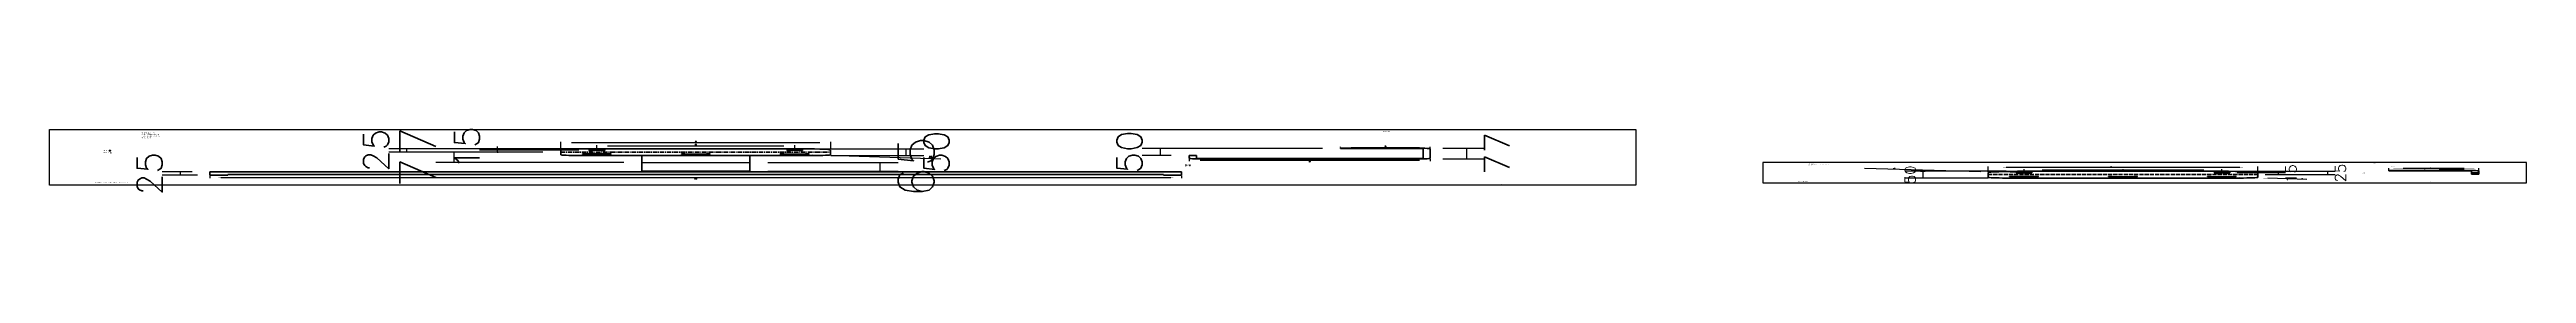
# Model space of a CAD drawing. Header units: millimetres. Extents: x 1501 to 1005769, y -4294 to 6793.
# Drawn here: x 684092 to 1005769, y -3363 to 5101 of the extents above; entities that cross this region are included whole.
import ezdxf

# ---------------------------------------------------------------- set-up
doc = ezdxf.new("R2010")
doc.units = ezdxf.units.MM
doc.linetypes.add('ACAD_ISO02W100', pattern=[15, 12, -3])
doc.linetypes.add('CENTER', pattern=[50.8, 31.75, -6.35, 6.35, -6.35])
doc.styles.get("Standard").update_dxf_attribs({"font": 'txt.shx', "bigfont": 'whgtxt.shx'})
doc.dimstyles.new('ISO-25', dxfattribs={"dimtxt": 10, "dimasz": 10, "dimexe": 5, "dimexo": 5, "dimgap": 5, "dimtad": 2, "dimtxsty": 'Standard', "dimcen": 2.5, "dimadec": 0, "dimazin": 0, "dimtfac": 1, "dimtmove": 0, "dimatfit": 3, "dimfxl": 1, "dimarcsym": 0})

# ---------------------------------------------------------------- blocks, each defined once
blk = doc.blocks.new('*D54')
at = {"color": 0, "lineweight": -2, "transparency": 16777216}
for p, q in [((1586.6, -71.52), (1556.85, -71.52)), ((1561.85, -76.52), (1561.85, -143.52)), ((1609.1, -148.52), (1556.85, -148.52))]:
    blk.add_line(p, q, dxfattribs=at)
at = {"color": 0, "transparency": 16777216}
for points in [[(1561.02, -76.52), (1562.68, -76.52), (1561.85, -71.52)], [(1561.02, -143.52), (1562.68, -143.52), (1561.85, -148.52)]]:
    blk.add_solid(points, dxfattribs=at)
at = {"layer": 'Defpoints', "color": 0, "transparency": 16777216}
for p in [(1591.6, -71.52), (1561.85, -148.52), (1614.1, -148.52)]:
    blk.add_point(p, dxfattribs=at)
at = {"color": 7, "transparency": 16777216, "insert": (1551.85, -110.02), "char_height": 10, "attachment_point": 5, "rotation": 90}
blk.add_mtext('77', dxfattribs=at)
blk = doc.blocks.new('*D47')
at = {"color": 0, "lineweight": -2, "transparency": 16777216}
for p, q in [((1649.1, -148.52), (1685.38, -148.52)), ((1680.38, -208.52), (1680.38, -153.52)), ((1649.1, -213.52), (1685.38, -213.52))]:
    blk.add_line(p, q, dxfattribs=at)
at = {"color": 0, "transparency": 16777216}
for points in [[(1679.55, -153.52), (1681.21, -153.52), (1680.38, -148.52)], [(1679.55, -208.52), (1681.21, -208.52), (1680.38, -213.52)]]:
    blk.add_solid(points, dxfattribs=at)
at = {"layer": 'Defpoints', "color": 0, "transparency": 16777216}
for p in [(1644.1, -148.52), (1680.38, -148.52), (1644.1, -213.52)]:
    blk.add_point(p, dxfattribs=at)
at = {"color": 7, "transparency": 16777216, "insert": (1690.38, -181.02), "char_height": 10, "attachment_point": 5, "rotation": 90}
blk.add_mtext('65', dxfattribs=at)
blk = doc.blocks.new('*D48')
at = {"color": 0, "lineweight": -2, "transparency": 16777216}
for p, q in [((1836.76, -43.64), (1848.3, -43.64)), ((1843.3, -46.64), (1843.3, -117.64)), ((1836.76, -120.64), (1848.3, -120.64))]:
    blk.add_line(p, q, dxfattribs=at)
at = {"color": 0, "transparency": 16777216}
for points in [[(1842.8, -46.64), (1843.8, -46.64), (1843.3, -43.64)], [(1842.8, -117.64), (1843.8, -117.64), (1843.3, -120.64)]]:
    blk.add_solid(points, dxfattribs=at)
at = {"layer": 'Defpoints', "color": 0, "transparency": 16777216}
for p in [(1831.76, -43.64), (1831.76, -120.64), (1843.3, -120.64)]:
    blk.add_point(p, dxfattribs=at)
at = {"color": 7, "transparency": 16777216, "insert": (1851.8, -82.14), "char_height": 7, "attachment_point": 5, "rotation": 90}
blk.add_mtext('77', dxfattribs=at)
blk = doc.blocks.new('*D49')
at = {"color": 0, "lineweight": -2, "transparency": 16777216}
for p, q in [((1808.26, -38.64), (1808.26, -31.51)), ((1833.26, -40.14), (1833.26, -31.51)), ((1811.26, -36.51), (1830.26, -36.51))]:
    blk.add_line(p, q, dxfattribs=at)
at = {"color": 0, "transparency": 16777216}
for points in [[(1811.26, -36.01), (1811.26, -37.01), (1808.26, -36.51)], [(1830.26, -36.01), (1830.26, -37.01), (1833.26, -36.51)]]:
    blk.add_solid(points, dxfattribs=at)
at = {"layer": 'Defpoints', "color": 0, "transparency": 16777216}
for p in [(1833.26, -36.51), (1808.26, -43.64), (1833.26, -45.14)]:
    blk.add_point(p, dxfattribs=at)
at = {"color": 7, "transparency": 16777216, "insert": (1820.76, -28.01), "char_height": 7, "attachment_point": 5}
blk.add_mtext('25', dxfattribs=at)
blk = doc.blocks.new('*D50')
at = {"color": 0, "lineweight": -2, "transparency": 16777216}
for p, q in [((1803.26, -45.64), (1753.14, -45.64)), ((1758.14, -48.64), (1758.14, -92.64)), ((1761.26, -95.64), (1753.14, -95.64))]:
    blk.add_line(p, q, dxfattribs=at)
at = {"color": 0, "transparency": 16777216}
for points in [[(1757.64, -48.64), (1758.64, -48.64), (1758.14, -45.64)], [(1757.64, -92.64), (1758.64, -92.64), (1758.14, -95.64)]]:
    blk.add_solid(points, dxfattribs=at)
at = {"layer": 'Defpoints', "color": 0, "transparency": 16777216}
for p in [(1808.26, -45.64), (1758.14, -95.64), (1766.26, -95.64)]:
    blk.add_point(p, dxfattribs=at)
at = {"color": 7, "transparency": 16777216, "insert": (1749.64, -70.64), "char_height": 7, "attachment_point": 5, "rotation": 90}
blk.add_mtext('50', dxfattribs=at)
blk = doc.blocks.new('*D55')
at = {"color": 0, "lineweight": -2, "transparency": 16777216}
for p, q in [((1766.26, -124.14), (1766.26, -138.34)), ((1833.26, -124.14), (1833.26, -138.34)), ((1830.26, -133.34), (1769.26, -133.34))]:
    blk.add_line(p, q, dxfattribs=at)
at = {"color": 0, "transparency": 16777216}
for points in [[(1769.26, -132.84), (1769.26, -133.84), (1766.26, -133.34)], [(1830.26, -132.84), (1830.26, -133.84), (1833.26, -133.34)]]:
    blk.add_solid(points, dxfattribs=at)
at = {"layer": 'Defpoints', "color": 0, "transparency": 16777216}
for p in [(1766.26, -119.14), (1833.26, -119.14), (1766.26, -133.34)]:
    blk.add_point(p, dxfattribs=at)
at = {"color": 7, "transparency": 16777216, "insert": (1799.76, -141.84), "char_height": 7, "attachment_point": 5}
blk.add_mtext('67', dxfattribs=at)
blk = doc.blocks.new('*D57')
at = {"color": 0, "lineweight": -2, "transparency": 16777216}
for p, q in [((1574.03, -53.52), (1574.03, -31.18)), ((1596.6, -56.52), (1569.03, -56.52)), ((1574.03, -71.52), (1574.03, -56.52)), ((1586.6, -71.52), (1569.03, -71.52)), ((1574.03, -74.52), (1574.03, -77.52))]:
    blk.add_line(p, q, dxfattribs=at)
at = {"color": 0, "transparency": 16777216}
for points in [[(1573.53, -53.52), (1574.53, -53.52), (1574.03, -56.52)], [(1573.53, -74.52), (1574.53, -74.52), (1574.03, -71.52)]]:
    blk.add_solid(points, dxfattribs=at)
at = {"layer": 'Defpoints', "color": 0, "transparency": 16777216}
for p in [(1574.03, -56.52), (1601.6, -56.52), (1591.6, -71.52)]:
    blk.add_point(p, dxfattribs=at)
at = {"color": 7, "transparency": 16777216, "insert": (1565.53, -40.85), "char_height": 7, "attachment_point": 5, "rotation": 90}
blk.add_mtext('15', dxfattribs=at)
blk = doc.blocks.new('*D52')
at = {"color": 0, "lineweight": -2, "transparency": 16777216}
for p, q in [((1494.1, -247.02), (1494.1, -264.5)), ((1764.1, -247.02), (1764.1, -264.5)), ((1497.1, -259.5), (1761.1, -259.5))]:
    blk.add_line(p, q, dxfattribs=at)
at = {"color": 0, "transparency": 16777216}
for points in [[(1497.1, -259), (1497.1, -260), (1494.1, -259.5)], [(1761.1, -259), (1761.1, -260), (1764.1, -259.5)]]:
    blk.add_solid(points, dxfattribs=at)
at = {"layer": 'Defpoints', "color": 0, "transparency": 16777216}
for p in [(1494.1, -242.02), (1764.1, -242.02), (1764.1, -259.5)]:
    blk.add_point(p, dxfattribs=at)
at = {"color": 7, "transparency": 16777216, "insert": (1629.1, -268), "char_height": 7, "attachment_point": 5}
blk.add_mtext('270', dxfattribs=at)
blk = doc.blocks.new('*D53')
at = {"color": 0, "lineweight": -2, "transparency": 16777216}
for p, q in [((1601.6, -51.52), (1601.6, -19.61)), ((1656.6, -51.52), (1656.6, -19.61)), ((1604.6, -24.61), (1653.6, -24.61))]:
    blk.add_line(p, q, dxfattribs=at)
at = {"color": 0, "transparency": 16777216}
for points in [[(1604.6, -24.11), (1604.6, -25.11), (1601.6, -24.61)], [(1653.6, -24.11), (1653.6, -25.11), (1656.6, -24.61)]]:
    blk.add_solid(points, dxfattribs=at)
at = {"layer": 'Defpoints', "color": 0, "transparency": 16777216}
for p in [(1656.6, -24.61), (1601.6, -56.52), (1656.6, -56.52)]:
    blk.add_point(p, dxfattribs=at)
at = {"color": 7, "transparency": 16777216, "insert": (1629.1, -16.11), "char_height": 7, "attachment_point": 5}
blk.add_mtext('55', dxfattribs=at)
blk = doc.blocks.new('*D61')
at = {"color": 0, "lineweight": -2, "transparency": 16777216}
for p, q in [((1591.6, -51.72), (1591.6, 3.46)), ((1666.6, -51.72), (1666.6, 3.46)), ((1594.6, -1.54), (1663.6, -1.54))]:
    blk.add_line(p, q, dxfattribs=at)
at = {"color": 0, "transparency": 16777216}
for points in [[(1594.6, -1.04), (1594.6, -2.04), (1591.6, -1.54)], [(1663.6, -1.04), (1663.6, -2.04), (1666.6, -1.54)]]:
    blk.add_solid(points, dxfattribs=at)
at = {"layer": 'Defpoints', "color": 0, "transparency": 16777216}
for p in [(1666.6, -1.54), (1591.6, -56.72), (1666.6, -56.72)]:
    blk.add_point(p, dxfattribs=at)
at = {"color": 7, "transparency": 16777216, "insert": (1629.1, 6.96), "char_height": 7, "attachment_point": 5}
blk.add_mtext('75', dxfattribs=at)
blk = doc.blocks.new('*D62')
at = {"color": 0, "lineweight": -2, "transparency": 16777216}
for p, q in [((1661.4, -46.52), (1692.52, -46.52)), ((1687.52, -49.52), (1687.52, -93.52)), ((1666.6, -96.52), (1692.52, -96.52))]:
    blk.add_line(p, q, dxfattribs=at)
at = {"color": 0, "transparency": 16777216}
for points in [[(1687.02, -49.52), (1688.02, -49.52), (1687.52, -46.52)], [(1687.02, -93.52), (1688.02, -93.52), (1687.52, -96.52)]]:
    blk.add_solid(points, dxfattribs=at)
at = {"layer": 'Defpoints', "color": 0, "transparency": 16777216}
for p in [(1656.4, -46.52), (1661.6, -96.52), (1687.52, -96.52)]:
    blk.add_point(p, dxfattribs=at)
at = {"color": 7, "transparency": 16777216, "insert": (1696.02, -71.52), "char_height": 7, "attachment_point": 5, "rotation": 90}
blk.add_mtext('50', dxfattribs=at)
blk = doc.blocks.new('*D73')
at = {"color": 0, "lineweight": -2, "transparency": 16777216}
for p, q in [((1489.1, -218.52), (1480.83, -218.52)), ((1485.83, -221.52), (1485.83, -240.52)), ((1490.6, -243.52), (1480.83, -243.52))]:
    blk.add_line(p, q, dxfattribs=at)
at = {"color": 0, "transparency": 16777216}
for points in [[(1485.33, -221.52), (1486.33, -221.52), (1485.83, -218.52)], [(1485.33, -240.52), (1486.33, -240.52), (1485.83, -243.52)]]:
    blk.add_solid(points, dxfattribs=at)
at = {"layer": 'Defpoints', "color": 0, "transparency": 16777216}
for p in [(1494.1, -218.52), (1485.83, -243.52), (1495.6, -243.52)]:
    blk.add_point(p, dxfattribs=at)
at = {"color": 7, "transparency": 16777216, "insert": (1477.33, -231.02), "char_height": 7, "attachment_point": 5, "rotation": 90}
blk.add_mtext('25', dxfattribs=at)
blk = doc.blocks.new('*D74')
at = {"color": 0, "lineweight": -2, "transparency": 16777216}
for p, q in [((1661.6, -91.52), (1665.24, -94.95)), ((1697.23, -125.11), (1668.87, -98.37))]:
    blk.add_line(p, q, dxfattribs=at)
at = {"color": 0, "transparency": 16777216}
blk.add_solid([(1669.45, -97.77), (1668.3, -98.98), (1665.24, -94.95)], dxfattribs=at)
at = {"layer": 'Defpoints', "color": 0, "transparency": 16777216}
for p in [(1661.6, -91.52), (1665.24, -94.95)]:
    blk.add_point(p, dxfattribs=at)
at = {"color": 0, "transparency": 16777216, "insert": (1694.39, -108.69), "char_height": 10, "attachment_point": 5, "rotation": 316.68669}
blk.add_mtext('R5', dxfattribs=at)
blk = doc.blocks.new('*D77')
at = {"color": 0, "lineweight": -2, "transparency": 16777216}
for p, q in [((1596.8, -46.52), (1543.77, -46.52)), ((1548.77, -68.52), (1548.77, -49.52)), ((1586.6, -71.52), (1543.77, -71.52))]:
    blk.add_line(p, q, dxfattribs=at)
at = {"color": 0, "transparency": 16777216}
for points in [[(1548.27, -49.52), (1549.27, -49.52), (1548.77, -46.52)], [(1548.27, -68.52), (1549.27, -68.52), (1548.77, -71.52)]]:
    blk.add_solid(points, dxfattribs=at)
at = {"layer": 'Defpoints', "color": 0, "transparency": 16777216}
for p in [(1548.77, -46.52), (1601.8, -46.52), (1591.6, -71.52)]:
    blk.add_point(p, dxfattribs=at)
at = {"color": 7, "transparency": 16777216, "insert": (1540.27, -59.02), "char_height": 7, "attachment_point": 5, "rotation": 90}
blk.add_mtext('25', dxfattribs=at)
blk = doc.blocks.new('*D78')
at = {"color": 0, "lineweight": -2, "transparency": 16777216}
for p, q in [((2109.63, -207.08), (2109.63, -200.03)), ((2120.63, -202.03), (2113.63, -202.03)), ((2124.63, -208.58), (2124.63, -200.03))]:
    blk.add_line(p, q, dxfattribs=at)
at = {"color": 0, "transparency": 16777216}
for points in [[(2113.63, -201.36), (2113.63, -202.7), (2109.63, -202.03)], [(2120.63, -201.36), (2120.63, -202.7), (2124.63, -202.03)]]:
    blk.add_solid(points, dxfattribs=at)
at = {"layer": 'Defpoints', "color": 0, "transparency": 16777216}
for p in [(2109.63, -202.03), (2109.63, -209.08), (2124.63, -210.58)]:
    blk.add_point(p, dxfattribs=at)
at = {"color": 7, "transparency": 16777216, "insert": (2115.7, -198.53), "char_height": 3, "attachment_point": 5}
blk.add_mtext('15', dxfattribs=at)
blk = doc.blocks.new('*D79')
at = {"color": 0, "lineweight": -2, "transparency": 16777216}
for p, q in [((2099.63, -207.08), (2099.63, -190.98)), ((2124.63, -208.58), (2124.63, -190.98)), ((2120.63, -192.98), (2103.63, -192.98))]:
    blk.add_line(p, q, dxfattribs=at)
at = {"color": 0, "transparency": 16777216}
for points in [[(2103.63, -192.32), (2103.63, -193.65), (2099.63, -192.98)], [(2120.63, -192.32), (2120.63, -193.65), (2124.63, -192.98)]]:
    blk.add_solid(points, dxfattribs=at)
at = {"layer": 'Defpoints', "color": 0, "transparency": 16777216}
for p in [(2099.63, -192.98), (2099.63, -209.08), (2124.63, -210.58)]:
    blk.add_point(p, dxfattribs=at)
at = {"color": 7, "transparency": 16777216, "insert": (2111.26, -189.48), "char_height": 3, "attachment_point": 5}
blk.add_mtext('25', dxfattribs=at)
blk = doc.blocks.new('*D80')
at = {"color": 0, "lineweight": -2, "transparency": 16777216}
for p, q in [((1993.26, -213.7), (1965.14, -213.7)), ((1970.14, -218.7), (1970.14, -258.7)), ((1988.26, -263.7), (1965.14, -263.7))]:
    blk.add_line(p, q, dxfattribs=at)
at = {"color": 0, "transparency": 16777216}
for points in [[(1969.31, -218.7), (1970.98, -218.7), (1970.14, -213.7)], [(1969.31, -258.7), (1970.98, -258.7), (1970.14, -263.7)]]:
    blk.add_solid(points, dxfattribs=at)
at = {"layer": 'Defpoints', "color": 0, "transparency": 16777216}
for p in [(1998.26, -213.7), (1970.14, -263.7), (1993.26, -263.7)]:
    blk.add_point(p, dxfattribs=at)
at = {"color": 7, "transparency": 16777216, "insert": (1966.64, -239.58), "char_height": 3, "attachment_point": 5, "rotation": 90}
blk.add_mtext('50', dxfattribs=at)
blk = doc.blocks.new('*D81')
at = {"color": 0, "lineweight": -2, "transparency": 16777216}
for p, q in [((1988.26, -218.9), (1988.26, -179)), ((1993.26, -184), (2058.26, -184)), ((2063.26, -218.9), (2063.26, -179))]:
    blk.add_line(p, q, dxfattribs=at)
at = {"color": 0, "transparency": 16777216}
for points in [[(1993.26, -183.16), (1993.26, -184.83), (1988.26, -184)], [(2058.26, -183.16), (2058.26, -184.83), (2063.26, -184)]]:
    blk.add_solid(points, dxfattribs=at)
at = {"layer": 'Defpoints', "color": 0, "transparency": 16777216}
for p in [(2063.26, -184), (1988.26, -223.9), (2063.26, -223.9)]:
    blk.add_point(p, dxfattribs=at)
at = {"color": 7, "transparency": 16777216, "insert": (2022.49, -180.5), "char_height": 3, "attachment_point": 5}
blk.add_mtext('75', dxfattribs=at)
blk = doc.blocks.new('*D82')
at = {"color": 0, "lineweight": -2, "transparency": 16777216}
for p, q in [((2057.46, -223.7), (2070.96, -223.7)), ((2068.96, -233.7), (2068.96, -228.7)), ((2065.26, -238.7), (2070.96, -238.7))]:
    blk.add_line(p, q, dxfattribs=at)
at = {"color": 0, "transparency": 16777216}
for points in [[(2068.13, -228.7), (2069.79, -228.7), (2068.96, -223.7)], [(2068.13, -233.7), (2069.79, -233.7), (2068.96, -238.7)]]:
    blk.add_solid(points, dxfattribs=at)
at = {"layer": 'Defpoints', "color": 0, "transparency": 16777216}
for p in [(2055.46, -223.7), (2068.96, -223.7), (2063.26, -238.7)]:
    blk.add_point(p, dxfattribs=at)
at = {"color": 7, "transparency": 16777216, "insert": (2072.46, -230.61), "char_height": 3, "attachment_point": 5, "rotation": 90}
blk.add_mtext('15', dxfattribs=at)
blk = doc.blocks.new('*D83')
at = {"color": 0, "lineweight": -2, "transparency": 16777216}
for p, q in [((2055.26, -213.7), (2084.69, -213.7)), ((2082.69, -233.7), (2082.69, -218.7)), ((2065.26, -238.7), (2084.69, -238.7))]:
    blk.add_line(p, q, dxfattribs=at)
at = {"color": 0, "transparency": 16777216}
for points in [[(2081.86, -218.7), (2083.53, -218.7), (2082.69, -213.7)], [(2081.86, -233.7), (2083.53, -233.7), (2082.69, -238.7)]]:
    blk.add_solid(points, dxfattribs=at)
at = {"layer": 'Defpoints', "color": 0, "transparency": 16777216}
for p in [(2053.26, -213.7), (2082.69, -213.7), (2063.26, -238.7)]:
    blk.add_point(p, dxfattribs=at)
at = {"color": 7, "transparency": 16777216, "insert": (2086.19, -226.86), "char_height": 3, "attachment_point": 5, "rotation": 90}
blk.add_mtext('25', dxfattribs=at)
blk = doc.blocks.new('*D84')
at = {"color": 0, "lineweight": -2, "transparency": 16777216}
for p, q in [((1953.94, -190.76), (1986.27, -214.82)), ((1998.46, -223.9), (1990.28, -217.81))]:
    blk.add_line(p, q, dxfattribs=at)
at = {"color": 0, "transparency": 16777216}
blk.add_solid([(1986.77, -214.15), (1985.77, -215.49), (1990.28, -217.81)], dxfattribs=at)
at = {"layer": 'Defpoints', "color": 0, "transparency": 16777216}
for p in [(1990.28, -217.81), (1998.46, -223.9)]:
    blk.add_point(p, dxfattribs=at)
at = {"color": 7, "transparency": 16777216, "insert": (1962.19, -192.23), "char_height": 3, "attachment_point": 5, "rotation": 323.34192}
blk.add_mtext('R10,2', dxfattribs=at)
blk = doc.blocks.new('*D85')
at = {"color": 0, "lineweight": -2, "transparency": 16777216}
for p, q in [((2058.26, -258.7), (2062.13, -261.86)), ((2076.84, -273.89), (2066, -265.03))]:
    blk.add_line(p, q, dxfattribs=at)
at = {"color": 0, "transparency": 16777216}
blk.add_solid([(2066.53, -264.38), (2065.48, -265.67), (2062.13, -261.86)], dxfattribs=at)
at = {"layer": 'Defpoints', "color": 0, "transparency": 16777216}
for p in [(2058.26, -258.7), (2062.13, -261.86)]:
    blk.add_point(p, dxfattribs=at)
at = {"color": 7, "transparency": 16777216, "insert": (2075.57, -268.33), "char_height": 3, "attachment_point": 5, "rotation": 320.72394}
blk.add_mtext('R5', dxfattribs=at)
blk = doc.blocks.new('*D86')
at = {"color": 0, "lineweight": -2, "transparency": 16777216}
for p, q in [((1998.26, -215.45), (1998.26, -197.06)), ((2053.26, -215.45), (2053.26, -197.06)), ((2003.26, -202.06), (2048.26, -202.06))]:
    blk.add_line(p, q, dxfattribs=at)
at = {"color": 0, "transparency": 16777216}
for points in [[(2003.26, -201.23), (2003.26, -202.9), (1998.26, -202.06)], [(2048.26, -201.23), (2048.26, -202.9), (2053.26, -202.06)]]:
    blk.add_solid(points, dxfattribs=at)
at = {"layer": 'Defpoints', "color": 0, "transparency": 16777216}
for p in [(2053.26, -202.06), (1998.26, -220.45), (2053.26, -220.45)]:
    blk.add_point(p, dxfattribs=at)
at = {"color": 7, "transparency": 16777216, "insert": (2025.76, -198.56), "char_height": 3, "attachment_point": 5}
blk.add_mtext('55', dxfattribs=at)
blk = doc.blocks.new('가람160527-731MAR싱글휴지걸이 브라켓')
at = {"lineweight": 40}
for p, q in [((1601.798, -46.515), (1656.398, -46.515)), ((1601.798, -46.515), (1656.398, -46.515)), ((1808.259, -43.637), (1831.759, -43.637)), ((1808.259, -43.637), (1831.759, -43.637)), ((1808.259, -43.637), (1831.759, -43.637)), ((1808.259, -43.637), (1808.259, -45.637)), ((1808.259, -45.637), (1830.259, -45.637)), ((1808.259, -45.637), (1830.259, -45.637)), ((1808.259, -45.637), (1830.259, -45.637)), ((1808.259, -45.637), (1830.259, -45.637)), ((1831.259, -46.637), (1831.259, -117.637)), ((1833.259, -45.137), (1833.259, -119.137)), ((1591.598, -91.515), (1591.598, -56.715)), ((1591.598, -91.515), (1591.598, -56.715)), ((1666.598, -91.515), (1666.598, -56.715)), ((1666.598, -91.515), (1666.598, -56.715)), ((1766.259, -119.137), (1766.259, -95.637)), ((1768.259, -95.637), (1766.259, -95.637)), ((1768.259, -117.637), (1768.259, -95.637)), ((1596.598, -96.515), (1661.598, -96.515)), ((1596.598, -96.515), (1661.598, -96.515)), ((1614.098, -96.515), (1614.098, -218.515)), ((1644.098, -96.515), (1644.098, -218.515)), ((1831.759, -120.637), (1767.759, -120.637)), ((1830.259, -118.637), (1769.259, -118.637)), ((2099.634, -209.077), (2123.134, -209.077)), ((2099.634, -209.077), (2099.634, -211.077)), ((2099.634, -211.077), (2121.134, -211.077)), ((2122.634, -212.577), (2122.634, -234.077)), ((2124.634, -210.577), (2124.634, -234.077)), ((1494.098, -242.015), (1494.098, -218.515)), ((1764.098, -218.515), (1494.098, -218.515)), ((1764.098, -242.015), (1764.098, -218.515)), ((1998.462, -213.697), (2053.062, -213.697)), ((1988.262, -258.697), (1988.262, -223.897)), ((2063.262, -258.697), (2063.262, -223.897)), ((1499.098, -242.015), (1499.098, -238.515)), ((1759.098, -238.515), (1499.098, -238.515)), ((1759.098, -242.015), (1759.098, -238.515)), ((2122.634, -234.077), (2124.634, -234.077)), ((1497.598, -243.515), (1495.598, -243.515)), ((1762.598, -243.515), (1760.598, -243.515)), ((1993.262, -263.697), (2058.262, -263.697))]:
    blk.add_line(p, q, dxfattribs=at)
for p, q in [((1599.398, -54.265), (1599.398, -55.765)), ((1602.798, -53.265), (1600.398, -53.265)), ((1603.798, -54.265), (1603.798, -55.765)), ((1654.398, -54.265), (1654.398, -55.765)), ((1657.798, -53.265), (1655.398, -53.265)), ((1658.798, -54.265), (1658.798, -58.765)), ((1599.398, -55.765), (1599.398, -58.765)), ((1602.798, -59.765), (1600.398, -59.765)), ((1603.798, -55.765), (1603.798, -58.765)), ((1654.398, -55.765), (1654.398, -58.765)), ((1657.798, -59.765), (1655.398, -59.765)), ((1597.598, -87.715), (1597.598, -85.315)), ((1597.598, -87.715), (1597.598, -85.315)), ((1604.598, -84.315), (1598.598, -84.315)), ((1604.598, -84.315), (1598.598, -84.315)), ((1604.598, -88.715), (1598.598, -88.715)), ((1604.598, -88.715), (1598.598, -88.715)), ((1605.598, -87.715), (1605.598, -85.315)), ((1605.598, -87.715), (1605.598, -85.315)), ((1625.098, -87.715), (1625.098, -85.315)), ((1625.098, -87.715), (1625.098, -85.315)), ((1626.098, -84.315), (1632.098, -84.315)), ((1626.098, -84.315), (1632.098, -84.315)), ((1626.098, -88.715), (1632.098, -88.715)), ((1626.098, -88.715), (1632.098, -88.715)), ((1633.098, -87.715), (1633.098, -85.315)), ((1633.098, -87.715), (1633.098, -85.315)), ((1652.598, -87.715), (1652.598, -85.315)), ((1652.598, -87.715), (1652.598, -85.315)), ((1653.598, -84.315), (1659.598, -84.315)), ((1653.598, -84.315), (1659.598, -84.315)), ((1653.598, -88.715), (1659.598, -88.715)), ((1653.598, -88.715), (1659.598, -88.715)), ((1660.598, -87.715), (1660.598, -85.315)), ((1660.598, -87.715), (1660.598, -85.315)), ((1996.062, -221.447), (1996.062, -222.947)), ((1996.062, -222.947), (1996.062, -225.947)), ((1999.462, -220.447), (1997.062, -220.447)), ((1999.462, -226.947), (1997.062, -226.947)), ((2000.462, -221.447), (2000.462, -222.947)), ((2000.462, -222.947), (2000.462, -225.947)), ((2051.062, -221.447), (2051.062, -222.947)), ((2051.062, -222.947), (2051.062, -225.947)), ((2054.462, -220.447), (2052.062, -220.447)), ((2054.462, -226.947), (2052.062, -226.947)), ((2055.462, -221.447), (2055.462, -225.947)), ((1994.262, -254.897), (1994.262, -252.497)), ((2001.262, -251.497), (1995.262, -251.497)), ((2002.262, -254.897), (2002.262, -252.497)), ((2021.762, -254.897), (2021.762, -252.497)), ((2022.762, -251.497), (2028.762, -251.497)), ((2029.762, -254.897), (2029.762, -252.497)), ((2049.262, -254.897), (2049.262, -252.497)), ((2050.262, -251.497), (2056.262, -251.497)), ((2057.262, -254.897), (2057.262, -252.497)), ((2001.262, -255.897), (1995.262, -255.897)), ((2022.762, -255.897), (2028.762, -255.897)), ((2050.262, -255.897), (2056.262, -255.897))]:
    blk.add_line(p, q)
at = {"color": 1, "linetype": 'CENTER', "lineweight": 40, "ltscale": 0.2}
blk.add_line((1591.598, -71.515), (1666.598, -71.515), dxfattribs=at)
at = {"color": 1}
blk.add_line((1614.098, -148.515), (1644.098, -148.515), dxfattribs=at)
at = {"color": 6}
for p, q in [((2107.384, -209.077), (2107.384, -211.077)), ((2109.634, -209.077), (2109.634, -211.077)), ((2111.884, -209.077), (2111.884, -211.077)), ((2122.634, -221.827), (2124.634, -221.827)), ((2122.634, -224.077), (2124.634, -224.077)), ((2122.634, -226.327), (2124.634, -226.327))]:
    blk.add_line(p, q, dxfattribs=at)
at = {"color": 1, "lineweight": 40}
blk.add_line((1614.098, -213.515), (1644.098, -213.515), dxfattribs=at)
at = {"color": 5}
blk.add_line((1998.262, -220.447), (1998.262, -226.947), dxfattribs=at)
at = {"color": 1, "linetype": 'ACAD_ISO02W100', "lineweight": 40, "ltscale": 0.5}
blk.add_line((1988.262, -238.697), (2063.262, -238.697), dxfattribs=at)
at = {"color": 6}
for points in [[(1449.504, 96.646), (1890.332, 96.646), (1890.332, -317.462), (1449.504, -317.462)], [(2137.901, -148.177), (1925.677, -148.177), (1925.677, -298.685), (2137.901, -298.685)]]:
    blk.add_lwpolyline(points, close=True, dxfattribs=at)
at = {"lineweight": 40}
for centre, radius, start, end in [((1601.798, -56.715), 10.2, 90, 180), ((1656.398, -56.715), 10.2, 0, 90), ((1830.259, -46.637), 1, 0, 90), ((1831.759, -45.137), 1.5, 0, 90), ((1596.598, -91.515), 5, 180, 270), ((1596.598, -91.515), 5, 180, 270), ((1661.598, -91.515), 5, 270, 0), ((1661.598, -91.515), 5, 270, 0), ((1767.759, -119.137), 1.5, 180, 270), ((1769.259, -117.637), 1, 180, 270), ((1830.259, -117.637), 1, 270, 0), ((1831.759, -119.137), 1.5, 270, 0), ((2121.134, -212.577), 1.5, 0, 90), ((2123.134, -210.577), 1.5, 0, 90), ((1998.462, -223.897), 10.2, 90, 180), ((2053.062, -223.897), 10.2, 0, 90), ((1495.598, -242.015), 1.5, 180, 270), ((1497.598, -242.015), 1.5, 270, 0), ((1760.598, -242.015), 1.5, 180, 270), ((1762.598, -242.015), 1.5, 270, 0), ((1993.262, -258.697), 5, 180, 270), ((2058.262, -258.697), 5, 270, 0)]:
    blk.add_arc(centre, radius, start, end, dxfattribs=at)
for centre, start, end in [((1600.398, -54.265), 90, 180), ((1602.798, -54.265), 0, 90), ((1655.398, -54.265), 90, 180), ((1657.798, -54.265), 0, 90), ((1600.398, -58.765), 180, 270), ((1602.798, -58.765), 270, 0), ((1655.398, -58.765), 180, 270), ((1657.798, -58.765), 270, 0), ((1598.598, -85.315), 90, 180), ((1598.598, -85.315), 90, 180), ((1598.598, -87.715), 180, 270), ((1598.598, -87.715), 180, 270), ((1604.598, -85.315), 0, 90), ((1604.598, -85.315), 0, 90), ((1604.598, -87.715), 270, 0), ((1604.598, -87.715), 270, 0), ((1626.098, -85.315), 90, 180), ((1626.098, -85.315), 90, 180), ((1626.098, -87.715), 180, 270), ((1626.098, -87.715), 180, 270), ((1632.098, -85.315), 0, 90), ((1632.098, -85.315), 0, 90), ((1632.098, -87.715), 270, 0), ((1632.098, -87.715), 270, 0), ((1653.598, -85.315), 90, 180), ((1653.598, -85.315), 90, 180), ((1653.598, -87.715), 180, 270), ((1653.598, -87.715), 180, 270), ((1659.598, -85.315), 0, 90), ((1659.598, -85.315), 0, 90), ((1659.598, -87.715), 270, 0), ((1659.598, -87.715), 270, 0), ((1997.062, -221.447), 90, 180), ((1997.062, -225.947), 180, 270), ((1999.462, -221.447), 0, 90), ((1999.462, -225.947), 270, 0), ((2052.062, -221.447), 90, 180), ((2052.062, -225.947), 180, 270), ((2054.462, -221.447), 0, 90), ((2054.462, -225.947), 270, 0), ((1995.262, -252.497), 90, 180), ((2001.262, -252.497), 0, 90), ((2022.762, -252.497), 90, 180), ((2028.762, -252.497), 0, 90), ((2050.262, -252.497), 90, 180), ((2056.262, -252.497), 0, 90), ((1995.262, -254.897), 180, 270), ((2001.262, -254.897), 270, 0), ((2022.762, -254.897), 180, 270), ((2028.762, -254.897), 270, 0), ((2050.262, -254.897), 180, 270), ((2056.262, -254.897), 270, 0)]:
    blk.add_arc(centre, 1, start, end)
at = {"attachment_point": 1}
for s, insert, char_height, width in [('{\\fGulim|b0|i0|c129|p50;Fax.032)572-1510}', (1819.971, 83.07), 5, 317.91822), ('{\\fGulimChe|b0|i0|c129|p49;바노테크(가람160527)\\P품 명 : 732MAR더블휴지꺽쇠        \\P재 료 : STS304 2T(양면 2B)\\P수 량 : 500개}', (1475.093, 73.427), 7, 276.45406), ('{\\H0.7x;적색선이 90도 \\P절곡선입니다}.', (1464.493, -57.058), 10, 93.4132), ('{\\fGulimChe|b0|i0|c129|p49;바노테크(가람170410)\\P품 명 : 731MAR싱글휴지 브라켓        \\P재 료 : STS304 2T(슈퍼밀러)             가공 - 연마(이바리 제거) - 절곡\\P수 량 : 1,000개}', (1938.423, -154.224), 3, 276.45406), ('{\\fGulim|b0|i0|c129|p50;Fax.032)572-1510}', (2094.919, -154.63), 3, 317.91822), ('(측면도)', (1765.236, -165.581), 7, 93.4132), ('{\\fGulimChe|b0|i0|c129|p49;중요한 치수}', (2100.367, -179.912), 3, 93.4132), ('{\\fGulimChe|b0|i0|c129|p49;중요한 치수\\P(주황색치수)}', (2092.101, -224.35), 3, 93.4132), ('{\\fGulimChe|b0|i0|c129|p49;90도\\P절곡선}', (1975.796, -236.507), 3, 93.4132), ('{\\fGulimChe|b0|i0|c129|p49;프레스작업+연마(절단부)}', (1935.429, -287.079), 5, 317.91822), ('{\\fGulimChe|b0|i0|c129|p49;1차 프레스작업-2차 연마작업-3차 프레스 절곡작업-4차 연마(마무지)-5차 도금}', (1462.046, -295.764), 5, 317.91822), ('{\\fGulim|b0|i0|c129|p50;No.160305(GS50),0527(1000)}', (2110.85, -292.001), 1, 317.91822), ('{\\fGulim|b0|i0|c129|p50;No.160305(GS50)}', (1852.542, -308.781), 2, 317.91822)]:
    blk.add_mtext(s, dxfattribs=dict(at, insert=insert, char_height=char_height, width=width))
at = {"color": 5}
for base, p1, p2, override, picture, middle in [((1666.598, -1.541), (1591.598, -56.715), (1666.598, -56.715), {"dimtxt": 7, "dimasz": 3, "dimclrt": 7}, '*D61', (1629.098, -1.541)), ((1656.598, -24.612), (1601.598, -56.515), (1656.598, -56.515), {"dimtxt": 7, "dimasz": 3, "dimclrt": 7}, '*D53', (1629.098, -24.612)), ((1833.259, -36.514), (1808.259, -43.637), (1833.259, -45.137), {"dimtxt": 7, "dimasz": 3, "dimclrt": 7}, '*D49', (1820.759, -36.514)), ((1766.259, -133.337), (1833.259, -119.137), (1766.259, -119.137), {"dimtxt": 7, "dimasz": 3, "dimclrt": 7}, '*D55', (1799.759, -133.337)), ((2063.262, -183.996), (1988.262, -223.897), (2063.262, -223.897), {"dimtxt": 3, "dimgap": 2, "dimclrt": 7}, '*D81', (2022.489, -183.996)), ((1764.098, -259.496), (1494.098, -242.015), (1764.098, -242.015), {"dimtxt": 7, "dimasz": 3, "dimclrt": 7}, '*D52', (1629.098, -259.496))]:
    dim = blk.add_linear_dim(base=base, p1=p1, p2=p2, dimstyle='ISO-25', override=override, dxfattribs=at)
    dim.commit()
    dim.dimension.update_dxf_attribs({"geometry": picture, "text_midpoint": middle, "dimtype": 160})
for base, p1, p2, picture, middle in [((1574.03, -56.515), (1591.598, -71.515), (1601.598, -56.515), '*D57', (1565.53, -40.848)), ((1548.772, -46.515), (1591.598, -71.515), (1601.798, -46.515), '*D77', (1540.272, -59.015)), ((1687.523, -96.515), (1656.398, -46.515), (1661.598, -96.515), '*D62', (1696.023, -71.515)), ((1758.139, -95.637), (1808.259, -45.637), (1766.259, -95.637), '*D50', (1749.639, -70.637)), ((1843.301, -120.637), (1831.759, -43.637), (1831.759, -120.637), '*D48', (1851.801, -82.137)), ((1485.834, -243.515), (1494.098, -218.515), (1495.598, -243.515), '*D73', (1477.334, -231.015))]:
    dim = blk.add_linear_dim(base=base, p1=p1, p2=p2, angle=90, dimstyle='ISO-25', override={"dimtxt": 7, "dimasz": 3, "dimclrt": 7}, dxfattribs=at)
    dim.commit()
    dim.dimension.update_dxf_attribs({"geometry": picture, "text_midpoint": middle})
at = {"color": 6}
for base, p1, p2, picture, middle in [((1561.85, -148.515), (1591.598, -71.515), (1614.098, -148.515), '*D54', (1551.85, -110.015)), ((1680.382, -148.515), (1644.098, -213.515), (1644.098, -148.515), '*D47', (1690.382, -181.015))]:
    dim = blk.add_linear_dim(base=base, p1=p1, p2=p2, angle=90, dimstyle='ISO-25', override={"dimclrt": 7}, dxfattribs=at)
    dim.commit()
    dim.dimension.update_dxf_attribs({"geometry": picture, "text_midpoint": middle})
dim = blk.add_radius_dim(center=(1661.598, -91.515), mpoint=(1665.237, -94.945), dimstyle='ISO-25')
dim.commit()
dim.dimension.update_dxf_attribs({"geometry": '*D74', "text_midpoint": (1687.531, -115.964), "dimtype": 164})
at = {"color": 5}
dim = blk.add_radius_dim(center=(1998.462, -223.897), mpoint=(1990.279, -217.807), dimstyle='ISO-25', override={"dimtxt": 3, "dimgap": 2, "dimclrt": 7}, dxfattribs=at)
dim.commit()
dim.dimension.update_dxf_attribs({"geometry": '*D84', "text_midpoint": (1959.956, -195.239), "dimtype": 164})
at = {"color": 6}
for base, p2, picture, middle in [((2099.634, -192.984), (2099.634, -209.077), '*D79', (2111.259, -192.984)), ((2109.634, -202.032), (2109.634, -209.077), '*D78', (2115.701, -202.032))]:
    dim = blk.add_linear_dim(base=base, p1=(2124.634, -210.577), p2=p2, dimstyle='ISO-25', override={"dimtxt": 3, "dimasz": 4, "dimexe": 2, "dimexo": 2, "dimgap": 2, "dimclrt": 7}, dxfattribs=at)
    dim.commit()
    dim.dimension.update_dxf_attribs({"geometry": picture, "text_midpoint": middle, "dimtype": 160})
at = {"color": 5}
dim = blk.add_linear_dim(base=(2053.262, -202.063), p1=(1998.262, -220.447), p2=(2053.262, -220.447), dimstyle='ISO-25', override={"dimtxt": 3, "dimgap": 2, "dimclrt": 7}, dxfattribs=at)
dim.commit()
dim.dimension.update_dxf_attribs({"geometry": '*D86', "text_midpoint": (2025.762, -198.563)})
dim = blk.add_linear_dim(base=(1970.142, -263.697), p1=(1998.262, -213.699), p2=(1993.262, -263.697), angle=90, dimstyle='ISO-25', override={"dimtxt": 3, "dimgap": 2, "dimclrt": 7}, dxfattribs=at)
dim.commit()
dim.dimension.update_dxf_attribs({"geometry": '*D80', "text_midpoint": (1970.142, -239.58), "dimtype": 160})
at = {"color": 6}
for base, p2, picture, middle in [((2082.694, -213.697), (2053.262, -213.697), '*D83', (2082.694, -226.864)), ((2068.96, -223.697), (2055.462, -223.697), '*D82', (2068.96, -230.607))]:
    dim = blk.add_linear_dim(base=base, p1=(2063.262, -238.697), p2=p2, angle=90, dimstyle='ISO-25', override={"dimtxt": 3, "dimasz": 5, "dimexe": 2, "dimexo": 2, "dimgap": 2, "dimclrt": 7}, dxfattribs=at)
    dim.commit()
    dim.dimension.update_dxf_attribs({"geometry": picture, "text_midpoint": middle, "dimtype": 160})
at = {"color": 5}
dim = blk.add_radius_dim(center=(2058.262, -258.697), mpoint=(2062.132, -261.862), dimstyle='ISO-25', override={"dimtxt": 3, "dimgap": 2, "dimclrt": 7}, dxfattribs=at)
dim.commit()
dim.dimension.update_dxf_attribs({"geometry": '*D85', "text_midpoint": (2075.573, -268.332)})

msp = doc.modelspace()

# ---------------------------------------------------------------- block references
at = {"color": 5, "lineweight": -3, "xscale": 467.2848078587122, "yscale": 17.47005447035554, "zscale": 467.2848078587122}
msp.add_blockref('가람160527-731MAR싱글휴지걸이 브라켓', (6760.217, 3337.708), dxfattribs=at)

doc.saveas('drawing.dxf')
